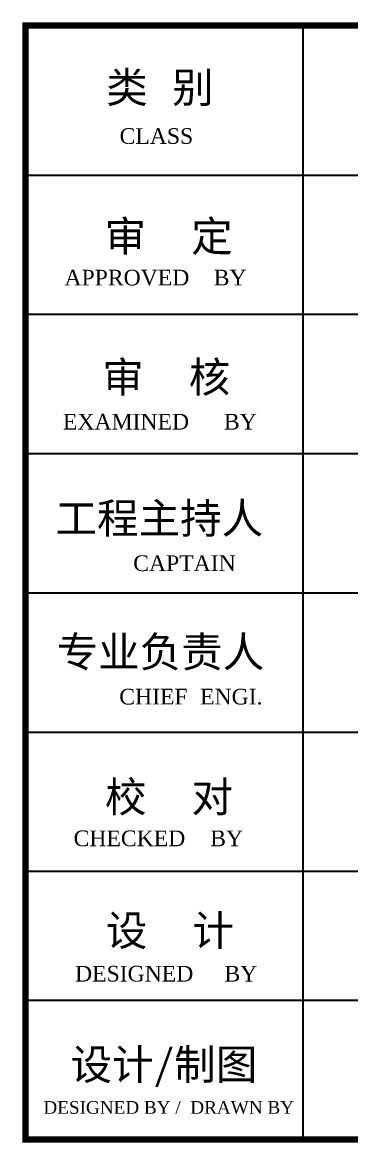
# Model space of a CAD drawing. Extents: x -2746917 to -971774, y -3334247 to -3250358.
# Drawn here: x -2191901 to -2190024, y -3309676 to -3303274 of the extents above; entities that cross this region are included whole.
import ezdxf

# ---------------------------------------------------------------- set-up
doc = ezdxf.new("R2010")
doc.units = 0
doc.header["$LTSCALE"] = 1000
doc.header["$MEASUREMENT"] = 0
doc.layers.get('0').update_dxf_attribs({"linetype": 'CONTINUOUS'})
doc.layers.add('PUB_TEXT', color=7, linetype='CONTINUOUS')
doc.layers.add('PUB_TITLE', color=4, linetype='CONTINUOUS')
doc.styles.add('GHF', font='times.ttf')
doc.styles.add('STYLE1', font='simhei.ttf', dxfattribs={"width": 0.8})

# ---------------------------------------------------------------- blocks, each defined once
blk = doc.blocks.new('A$C28727B96')
at = {"layer": 'PUB_TITLE', "color": 4}
for p, q in [((-2142, 8605.6), (-2142, 2238)), ((-3727.7, 7750.8), (1504.4, 7750.8)), ((-3727.7, 6954.9), (1504.4, 6954.9)), ((-3727.7, 6158.9), (1504.4, 6158.9)), ((-3727.7, 5363), (1504.4, 5363)), ((-3727.7, 4567), (1504.4, 4567)), ((-3727.7, 3771.1), (1504.4, 3771.1)), ((-3727.7, 3034), (1504.4, 3034))]:
    blk.add_line(p, q, dxfattribs=at)
at = {"layer": 'PUB_TITLE', "color": 4, "const_width": 35.2}
blk.add_lwpolyline([(-3727.7, 2238), (1504.4, 2238), (1504.4, 8605.6), (-3727.7, 8605.6)], close=True, dxfattribs=at)
at = {"layer": 'PUB_TEXT'}
for s, height, style, p in [(' 类', 174.12, 'STYLE1', (-3384.3, 8164.4)), ('别', 174.1, 'STYLE1', (-2889, 8164.4)), ('CLASS', 89.55, 'GHF', (-3189.4, 7928.9)), ('审', 174.1, 'STYLE1', (-3275.6, 7313.6)), ('定', 174.1, 'STYLE1', (-2780.3, 7313.6)), ('APPROVED', 89.55, 'GHF', (-3504.7, 7119.8)), ('BY', 89.55, 'GHF', (-2651.2, 7119.8)), ('审', 174.1, 'STYLE1', (-3289.1, 6508.6)), ('核', 174.1, 'STYLE1', (-2793.8, 6508.6)), ('EXAMINED', 89.55, 'GHF', (-3513.4, 6296.1)), ('BY', 89.55, 'GHF', (-2592.7, 6296.1)), ('工程主持人', 174.12, 'STYLE1', (-3555.9, 5701.7)), ('CAPTAIN', 89.55, 'GHF', (-3111.5, 5487.4)), ('专业负责人', 174.12, 'STYLE1', (-3549.6, 4938.2)), ('CHIEF', 89.55, 'GHF', (-3191.1, 4724.6)), ('ENGI.', 89.55, 'GHF', (-2728.9, 4724.6)), ('校', 174.1, 'STYLE1', (-3273.4, 4109.5)), ('对', 174.1, 'STYLE1', (-2778.1, 4109.5)), ('CHECKED', 89.55, 'GHF', (-3452.3, 3914.7)), ('BY', 89.55, 'GHF', (-2670.9, 3914.7)), ('设', 174.1, 'STYLE1', (-3268.1, 3345.8)), ('计', 174.1, 'STYLE1', (-2772.8, 3345.8)), ('DESIGNED', 89.55, 'GHF', (-3444, 3141)), ('BY', 89.55, 'GHF', (-2589.6, 3141)), ('设计/制图', 174.12, 'STYLE1', (-3470.1, 2580))]:
    blk.add_text(s, height=height, dxfattribs=dict(at, style=style)).set_placement(p)
at = {"layer": 'PUB_TEXT', "insert": (-3625.1, 2457.7), "char_height": 72.535, "width": 2286.63, "attachment_point": 1, "style": 'GHF'}
blk.add_mtext('DESIGNED BY /  DRAWN BY', dxfattribs=at)

msp = doc.modelspace()

# ---------------------------------------------------------------- block references
at = {"ltscale": 1.5}
msp.add_blockref('A$C28727B96', (-2188156.21, -3311896.69), dxfattribs=at)

doc.saveas('drawing.dxf')
